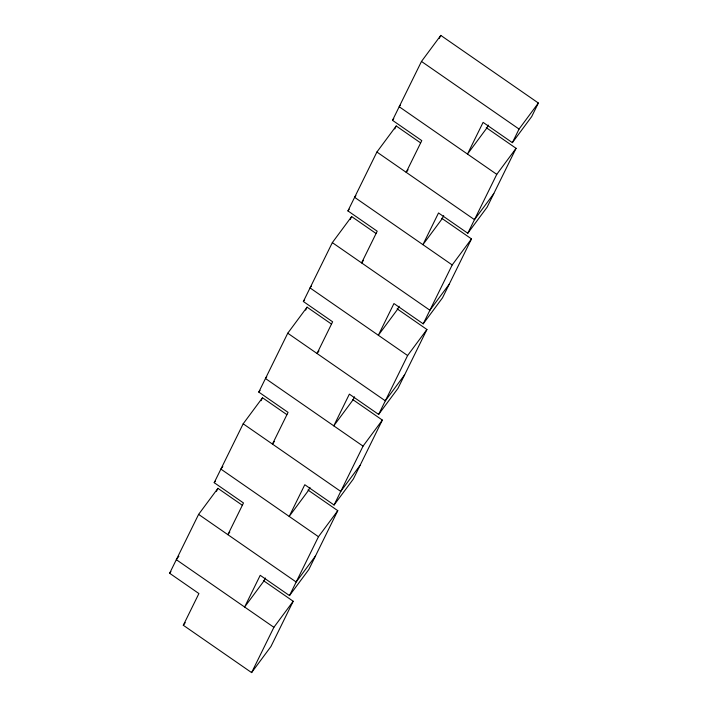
<?xml version="1.0" encoding="UTF-8"?>
<svg xmlns="http://www.w3.org/2000/svg" width="708" height="708" viewBox="0 0 708 708"><rect width="100%" height="100%" fill="white"/><g stroke="black" fill="none" stroke-linecap="round" stroke-linejoin="round"><path stroke-width="1.06" d="M263.394 580.595L293.201 601.26L270.916 646.554L251.606 672.6L183.301 625.261L198.904 593.552L169.637 573.268L198.603 514.389L217.922 488.343L242.313 505.246M229.808 532.071L227.879 534.673L243.481 502.963L214.205 482.679L243.18 423.8L262.5 397.754L286.89 414.658M274.385 441.482L272.456 444.084L288.059 412.375L258.783 392.09L287.758 333.211L307.068 307.166L331.468 324.069M318.963 350.894L317.025 353.496L332.627 321.795L303.36 301.502L332.335 242.623L351.646 216.577L376.036 233.481M363.531 260.305L361.602 262.907L377.205 231.206L347.929 210.913L376.904 152.034L396.223 125.989L420.614 142.892M408.109 169.716L406.18 172.318L421.782 140.618L392.506 120.325L421.481 61.446L440.792 35.4L538.363 103.023L531.681 116.616L512.371 142.662L483.095 122.369L467.492 154.078L486.812 128.033L488.272 125.059M216.471 491.299L217.922 488.343M261.04 400.71L262.5 397.754M305.617 310.122L307.068 307.166M350.195 219.533L351.646 216.577M394.763 128.945L396.223 125.989M439.341 38.356L440.792 35.4M265.394 578.002L263.934 580.976L244.623 607.021L260.217 575.312L289.492 595.596L308.803 569.559L337.778 510.672L307.962 490.007M309.971 487.414L308.511 490.387L289.191 516.433L304.794 484.723L334.07 505.008L353.381 478.971L382.355 420.083L352.54 399.418M354.549 396.825L353.08 399.799L333.769 425.844L349.371 394.135L378.638 414.428L397.958 388.382L426.933 329.494L397.117 308.83M399.117 306.237L397.657 309.21L378.346 335.256L393.949 303.546L423.216 323.839L442.527 297.794L471.501 238.906L441.695 218.25M443.695 215.648L442.234 218.622L422.915 244.667L438.517 212.958L467.793 233.251L487.104 207.205L516.079 148.317L486.263 127.661M251.606 672.6L273.89 627.306L293.201 601.26M289.492 595.596L318.467 536.717L337.778 510.672M334.07 505.008L363.045 446.129L382.355 420.083M378.638 414.428L407.613 355.54L426.933 329.494M423.216 323.839L452.191 264.951L471.501 238.906M467.793 233.251L496.768 174.363L516.079 148.317M512.371 142.662L519.053 129.068L538.363 103.023M400.48 105.005L399.197 106.74L496.768 174.363M392.506 120.325L393.798 118.59M355.903 195.594L354.62 197.328L452.191 264.951M347.929 210.913L349.221 209.179M311.334 286.182L310.042 287.917L407.613 355.54M303.36 301.502L304.644 299.767M266.757 376.762L265.473 378.506L363.045 446.129M258.783 392.09L260.075 390.356M222.825 466.484L220.896 469.094L318.467 536.717M214.205 482.679L215.498 480.944M178.894 556.205L176.319 559.683L273.89 627.306M169.637 573.268L170.92 571.533M493.795 193.611L474.475 219.657L376.904 152.034M183.301 625.261L185.239 622.659M449.217 284.2L429.906 310.246L332.335 242.623M404.64 374.789L385.329 400.834L287.758 333.211M360.071 465.377L340.752 491.423L243.18 423.8M315.494 555.966L296.174 582.011L198.603 514.389M421.481 61.446L519.053 129.068"/></g></svg>
